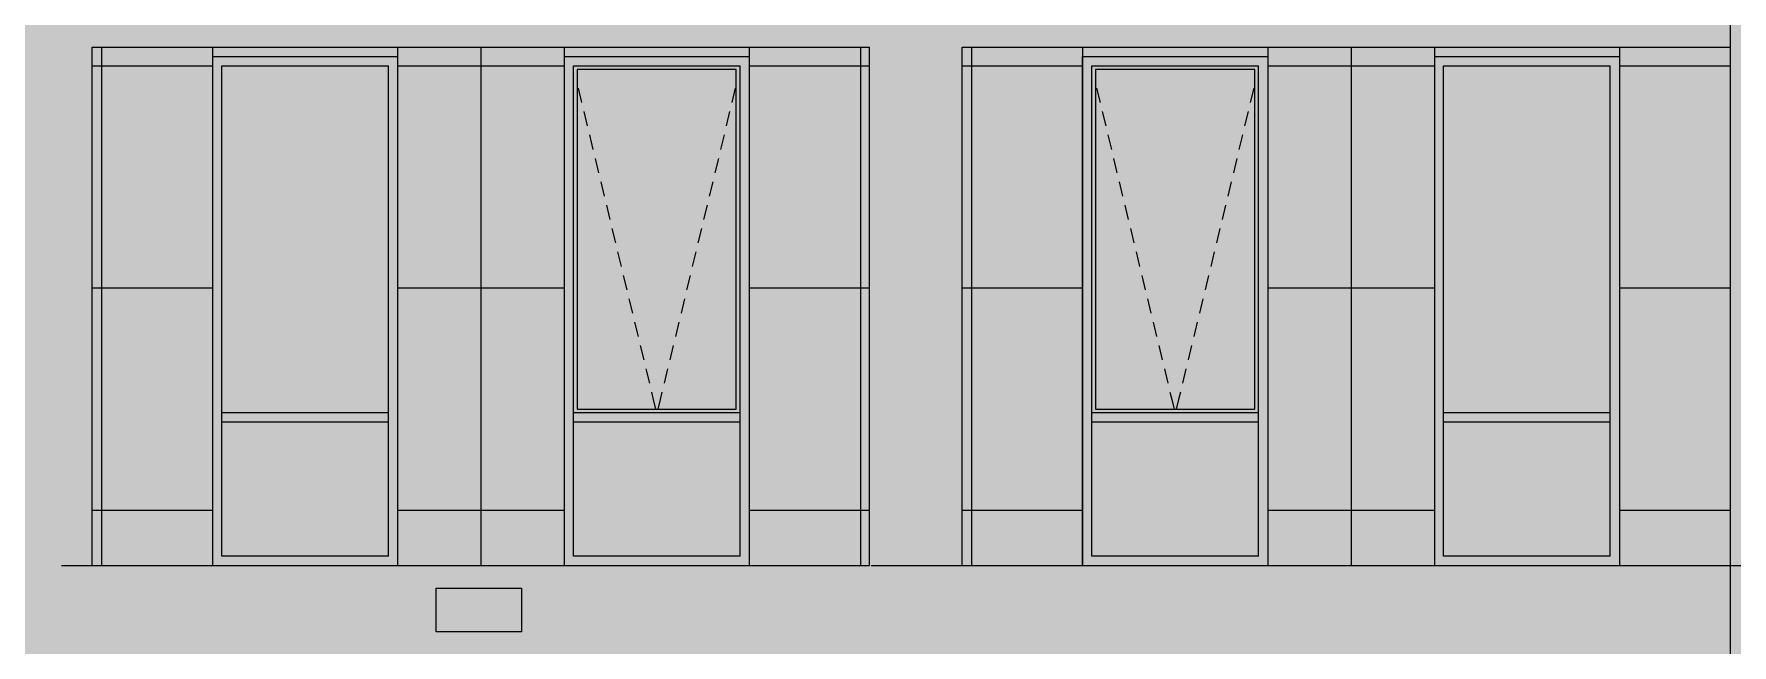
# Model space of a CAD drawing. Header units: millimetres. Extents: x 1499747 to 4230374, y -28481 to 441852.
# Drawn here: x 4059278 to 4068450, y 383499 to 386800 of the extents above; entities that cross this region are included whole.
import ezdxf

# ---------------------------------------------------------------- set-up
doc = ezdxf.new("R2010")
doc.units = ezdxf.units.MM
doc.header["$MEASUREMENT"] = 0
doc.layers.add('Чертеж и Рисунок', color=7, linetype='Continuous')

msp = doc.modelspace()

# ---------------------------------------------------------------- hatches: boundary and pattern name
at = {"layer": 'Чертеж и Рисунок', "linetype": 'Continuous', "lineweight": 0, "true_color": 0xffffff}
for points in [[(4068441.89505, 399933.01142), (4068441.89505, 373528.37108), (4068941.89582, 373528.37108), (4068941.89582, 399933.01142)], [(4059091.98077, 373528.37108), (4059591.98153, 373528.37108), (4059591.98153, 393328.40133), (4059091.98077, 393328.40133)], [(4063791.98795, 373528.37108), (4064291.98871, 373528.37108), (4064291.98871, 393328.40133), (4063791.98795, 393328.40133)], [(4059591.98153, 387228.39201), (4059591.98153, 386728.39125), (4063791.98795, 386728.39125), (4063791.98795, 387228.39201)], [(4064291.98871, 387228.39201), (4064291.98871, 386728.39125), (4068441.89505, 386728.39125), (4068441.89505, 387228.39201)], [(4063791.98795, 386728.39125), (4059591.98153, 386728.39125), (4059591.98153, 383928.38697), (4060242.28253, 383928.38697), (4060242.28253, 386678.39117), (4061242.28405, 386678.39117), (4061242.28405, 383928.38697), (4062141.78543, 383928.38697), (4062141.78543, 386678.39117), (4063141.78696, 386678.39117), (4063141.78696, 383928.38697), (4063791.98795, 383928.38697)], [(4064291.98871, 383928.38697), (4064941.98971, 383928.38697), (4064941.98971, 386678.39117), (4065941.99124, 386678.39117), (4065941.99124, 383928.38697), (4066841.89261, 383928.38697), (4066841.89261, 386678.39117), (4067841.89414, 386678.39117), (4067841.89414, 383928.38697), (4068441.89505, 383928.38697), (4068441.89505, 386728.39125), (4064291.98871, 386728.39125)], [(4059591.98153, 383928.38697), (4059591.98153, 383428.3862), (4063791.98795, 383428.3862), (4063791.98795, 383928.38697)], [(4064291.98871, 383428.3862), (4068441.89505, 383428.3862), (4068441.89505, 383928.38697), (4064291.98871, 383928.38697)], [(4061450.38437, 383569.78642), (4061912.18508, 383569.78642), (4061912.18508, 383805.58678), (4061450.38437, 383805.58678)]]:
    msp.add_hatch(color=7, dxfattribs=at).paths.add_polyline_path(points)
at = {"layer": 'Чертеж и Рисунок', "linetype": 'Continuous', "lineweight": 0, "true_color": 0x2e2e2e}
for points in [[(4060242.28253, 386328.39063), (4060292.2826, 386328.39063), (4060292.2826, 386628.39109), (4060242.28253, 386678.39117)], [(4060742.28329, 386678.39117), (4060242.28253, 386678.39117), (4060292.2826, 386628.39109), (4060742.28329, 386628.39109)], [(4060742.28329, 386678.39117), (4060742.28329, 386628.39109), (4061192.28398, 386628.39109), (4061242.28405, 386678.39117)], [(4061242.28405, 386328.39063), (4061242.28405, 386678.39117), (4061192.28398, 386628.39109), (4061192.28398, 386328.39063)], [(4062141.78543, 386678.39117), (4062141.78543, 386328.39063), (4062191.78551, 386328.39063), (4062191.78551, 386628.39109)], [(4062641.78619, 386678.39117), (4062141.78543, 386678.39117), (4062191.78551, 386628.39109), (4062641.78619, 386628.39109)], [(4062641.78619, 386678.39117), (4062641.78619, 386628.39109), (4063091.78688, 386628.39109), (4063141.78696, 386678.39117)], [(4063141.78696, 386328.39063), (4063141.78696, 386678.39117), (4063091.78688, 386628.39109), (4063091.78688, 386328.39063)], [(4064941.98971, 386328.39063), (4064991.98978, 386328.39063), (4064991.98978, 386628.39109), (4064941.98971, 386678.39117)], [(4065441.99047, 386678.39117), (4064941.98971, 386678.39117), (4064991.98978, 386628.39109), (4065441.99047, 386628.39109)], [(4065441.99047, 386678.39117), (4065441.99047, 386628.39109), (4065891.99116, 386628.39109), (4065941.99124, 386678.39117)], [(4065941.99124, 386328.39063), (4065941.99124, 386678.39117), (4065891.99116, 386628.39109), (4065891.99116, 386328.39063)], [(4066841.89261, 386328.39063), (4066891.89269, 386328.39063), (4066891.89269, 386628.39109), (4066841.89261, 386678.39117)], [(4067341.89337, 386678.39117), (4066841.89261, 386678.39117), (4066891.89269, 386628.39109), (4067341.89337, 386628.39109)], [(4067341.89337, 386678.39117), (4067341.89337, 386628.39109), (4067791.89406, 386628.39109), (4067841.89414, 386678.39117)], [(4067841.89414, 386328.39063), (4067841.89414, 386678.39117), (4067791.89406, 386628.39109), (4067791.89406, 386328.39063)], [(4060242.28253, 384928.3885), (4060292.2826, 384928.3885), (4060292.2826, 386328.39063), (4060242.28253, 386328.39063)], [(4061242.28405, 384928.3885), (4061242.28405, 386328.39063), (4061192.28398, 386328.39063), (4061192.28398, 384928.3885)], [(4062141.78543, 386328.39063), (4062141.78543, 384928.3885), (4062191.78551, 384928.3885), (4062191.78551, 386328.39063)], [(4063141.78696, 384928.3885), (4063141.78696, 386328.39063), (4063091.78688, 386328.39063), (4063091.78688, 384928.3885)], [(4064941.98971, 384928.3885), (4064991.98978, 384928.3885), (4064991.98978, 386328.39063), (4064941.98971, 386328.39063)], [(4065941.99124, 384928.3885), (4065941.99124, 386328.39063), (4065891.99116, 386328.39063), (4065891.99116, 384928.3885)], [(4066841.89261, 384928.3885), (4066891.89269, 384928.3885), (4066891.89269, 386328.39063), (4066841.89261, 386328.39063)], [(4067841.89414, 384928.3885), (4067841.89414, 386328.39063), (4067791.89406, 386328.39063), (4067791.89406, 384928.3885)], [(4060242.28253, 384728.38819), (4060292.2826, 384728.38819), (4060292.2826, 384928.3885), (4060242.28253, 384928.3885)], [(4061242.28405, 384728.38819), (4061242.28405, 384928.3885), (4061192.28398, 384928.3885), (4061192.28398, 384728.38819)], [(4062141.78543, 384928.3885), (4062141.78543, 384728.38819), (4062191.78551, 384728.38819), (4062191.78551, 384928.3885)], [(4063141.78696, 384728.38819), (4063141.78696, 384928.3885), (4063091.78688, 384928.3885), (4063091.78688, 384728.38819)], [(4064941.98971, 384728.38819), (4064991.98978, 384728.38819), (4064991.98978, 384928.3885), (4064941.98971, 384928.3885)], [(4065941.99124, 384728.38819), (4065941.99124, 384928.3885), (4065891.99116, 384928.3885), (4065891.99116, 384728.38819)], [(4066841.89261, 384728.38819), (4066891.89269, 384728.38819), (4066891.89269, 384928.3885), (4066841.89261, 384928.3885)], [(4067841.89414, 384728.38819), (4067841.89414, 384928.3885), (4067791.89406, 384928.3885), (4067791.89406, 384728.38819)], [(4060292.2826, 384703.38815), (4060742.28329, 384703.38815), (4060742.28329, 384753.38823), (4060292.2826, 384753.38823)], [(4060742.28329, 384753.38823), (4060742.28329, 384703.38815), (4061192.28398, 384703.38815), (4061192.28398, 384753.38823)], [(4062191.78551, 384703.38815), (4062641.78619, 384703.38815), (4062641.78619, 384753.38823), (4062191.78551, 384753.38823)], [(4062641.78619, 384753.38823), (4062641.78619, 384703.38815), (4063091.78688, 384703.38815), (4063091.78688, 384753.38823)], [(4064991.98978, 384753.38823), (4064991.98978, 384703.38815), (4065441.99047, 384703.38815), (4065441.99047, 384753.38823)], [(4065441.99047, 384753.38823), (4065441.99047, 384703.38815), (4065891.99116, 384703.38815), (4065891.99116, 384753.38823)], [(4066891.89269, 384703.38815), (4067341.89337, 384703.38815), (4067341.89337, 384753.38823), (4066891.89269, 384753.38823)], [(4067341.89337, 384753.38823), (4067341.89337, 384703.38815), (4067791.89406, 384703.38815), (4067791.89406, 384753.38823)], [(4060242.28253, 384728.38819), (4060242.28253, 383928.38697), (4060292.2826, 383978.38704), (4060292.2826, 384728.38819)], [(4061242.28405, 384728.38819), (4061192.28398, 384728.38819), (4061192.28398, 383978.38704), (4061242.28405, 383928.38697)], [(4062141.78543, 384728.38819), (4062141.78543, 383928.38697), (4062191.78551, 383978.38704), (4062191.78551, 384728.38819)], [(4063141.78696, 384728.38819), (4063091.78688, 384728.38819), (4063091.78688, 383978.38704), (4063141.78696, 383928.38697)], [(4064941.98971, 384728.38819), (4064941.98971, 383928.38697), (4064991.98978, 383978.38704), (4064991.98978, 384728.38819)], [(4065941.99124, 384728.38819), (4065891.99116, 384728.38819), (4065891.99116, 383978.38704), (4065941.99124, 383928.38697)], [(4066841.89261, 384728.38819), (4066841.89261, 383928.38697), (4066891.89269, 383978.38704), (4066891.89269, 384728.38819)], [(4067841.89414, 384728.38819), (4067791.89406, 384728.38819), (4067791.89406, 383978.38704), (4067841.89414, 383928.38697)], [(4060742.28329, 383928.38697), (4060742.28329, 383978.38704), (4060292.2826, 383978.38704), (4060242.28253, 383928.38697)], [(4060742.28329, 383928.38697), (4061242.28405, 383928.38697), (4061192.28398, 383978.38704), (4060742.28329, 383978.38704)], [(4062141.78543, 383928.38697), (4062641.78619, 383928.38697), (4062641.78619, 383978.38704), (4062191.78551, 383978.38704)], [(4062641.78619, 383928.38697), (4063141.78696, 383928.38697), (4063091.78688, 383978.38704), (4062641.78619, 383978.38704)], [(4064991.98978, 383978.38704), (4064941.98971, 383928.38697), (4065441.99047, 383928.38697), (4065441.99047, 383978.38704)], [(4065441.99047, 383928.38697), (4065941.99124, 383928.38697), (4065891.99116, 383978.38704), (4065441.99047, 383978.38704)], [(4067341.89337, 383928.38697), (4067341.89337, 383978.38704), (4066891.89269, 383978.38704), (4066841.89261, 383928.38697)], [(4067341.89337, 383928.38697), (4067841.89414, 383928.38697), (4067791.89406, 383978.38704), (4067341.89337, 383978.38704)]]:
    msp.add_hatch(color=250, dxfattribs=at).paths.add_polyline_path(points)
at = {"layer": 'Чертеж и Рисунок', "linetype": 'Continuous', "lineweight": 0, "true_color": 0x84adf9}
for points in [[(4060292.2826, 384753.38823), (4061192.28398, 384753.38823), (4061192.28398, 386328.39063), (4061192.28398, 386628.39109), (4060292.2826, 386628.39109)], [(4062211.78554, 384773.38826), (4063071.78685, 384773.38826), (4063071.78685, 386608.39106), (4062211.78554, 386608.39106)], [(4065011.98981, 386608.39106), (4065011.98981, 384773.38826), (4065871.99113, 384773.38826), (4065871.99113, 386608.39106)], [(4066891.89269, 384753.38823), (4067791.89406, 384753.38823), (4067791.89406, 384928.3885), (4067791.89406, 386628.39109), (4066891.89269, 386628.39109)], [(4060292.2826, 384703.38815), (4060292.2826, 383978.38704), (4061192.28398, 383978.38704), (4061192.28398, 384703.38815)], [(4062191.78551, 384703.38815), (4062191.78551, 383978.38704), (4063091.78688, 383978.38704), (4063091.78688, 384703.38815)], [(4064991.98978, 384703.38815), (4064991.98978, 383978.38704), (4065891.99116, 383978.38704), (4065891.99116, 384703.38815)], [(4066891.89269, 384703.38815), (4066891.89269, 383978.38704), (4067791.89406, 383978.38704), (4067791.89406, 384703.38815)]]:
    msp.add_hatch(color=161, dxfattribs=at).paths.add_polyline_path(points)
at = {"layer": 'Чертеж и Рисунок', "linetype": 'Continuous', "lineweight": 0, "true_color": 0xf7fdff}
for points in [[(4062191.78551, 384753.38823), (4062211.78554, 384773.38826), (4062211.78554, 386608.39106), (4062191.78551, 386628.39109)], [(4063091.78688, 386628.39109), (4062191.78551, 386628.39109), (4062211.78554, 386608.39106), (4063071.78685, 386608.39106)], [(4063091.78688, 384753.38823), (4063091.78688, 386628.39109), (4063071.78685, 386608.39106), (4063071.78685, 384773.38826)], [(4064991.98978, 386628.39109), (4064991.98978, 384753.38823), (4065011.98981, 384773.38826), (4065011.98981, 386608.39106)], [(4065891.99116, 386628.39109), (4064991.98978, 386628.39109), (4065011.98981, 386608.39106), (4065871.99113, 386608.39106)], [(4065891.99116, 384753.38823), (4065891.99116, 386628.39109), (4065871.99113, 386608.39106), (4065871.99113, 384773.38826)], [(4063091.78688, 384753.38823), (4063071.78685, 384773.38826), (4062211.78554, 384773.38826), (4062191.78551, 384753.38823)], [(4064991.98978, 384753.38823), (4065891.99116, 384753.38823), (4065871.99113, 384773.38826), (4065011.98981, 384773.38826)]]:
    msp.add_hatch(color=7, dxfattribs=at).paths.add_polyline_path(points)

# ---------------------------------------------------------------- linework, layer by layer
at = {"layer": 'Чертеж и Рисунок', "color": 7, "linetype": 'Continuous', "lineweight": 5}
for points in [[(4068441.89505, 373528.37108), (4068441.89505, 393328.40133)], [(4059591.98153, 383928.38697), (4059591.98153, 386728.39125)], [(4059591.98153, 386728.39125), (4063791.98795, 386728.39125)], [(4060242.28253, 386678.39117), (4061242.28405, 386678.39117)], [(4062141.78543, 386678.39117), (4063141.78696, 386678.39117)], [(4063141.78696, 386678.39117), (4063141.78696, 383928.38697)], [(4063791.98795, 383928.38697), (4063791.98795, 386728.39125)], [(4064291.98871, 383928.38697), (4064291.98871, 386728.39125)], [(4064291.98871, 386728.39125), (4068441.89505, 386728.39125)], [(4064941.98971, 383928.38697), (4064941.98971, 386678.39117)], [(4064941.98971, 386678.39117), (4065941.99124, 386678.39117)], [(4066841.89261, 386678.39117), (4067841.89414, 386678.39117)], [(4067841.89414, 386678.39117), (4067841.89414, 383928.38697)], [(4060292.2826, 386328.39063), (4060292.2826, 386628.39109)], [(4060292.2826, 386628.39109), (4060742.28329, 386628.39109)], [(4060742.28329, 386628.39109), (4061192.28398, 386628.39109)], [(4061192.28398, 386328.39063), (4061192.28398, 386628.39109)], [(4062191.78551, 386328.39063), (4062191.78551, 386628.39109)], [(4062191.78551, 386628.39109), (4062641.78619, 386628.39109)], [(4062211.78554, 386608.39106), (4062211.78554, 384773.38826)], [(4063071.78685, 386608.39106), (4062211.78554, 386608.39106)], [(4062641.78619, 386628.39109), (4063091.78688, 386628.39109)], [(4063071.78685, 384773.38826), (4063071.78685, 386608.39106)], [(4063091.78688, 386328.39063), (4063091.78688, 386628.39109)], [(4064991.98978, 386328.39063), (4064991.98978, 386628.39109)], [(4064991.98978, 386628.39109), (4065441.99047, 386628.39109)], [(4065011.98981, 386608.39106), (4065011.98981, 384773.38826)], [(4065871.99113, 386608.39106), (4065011.98981, 386608.39106)], [(4065441.99047, 386628.39109), (4065891.99116, 386628.39109)], [(4065871.99113, 384773.38826), (4065871.99113, 386608.39106)], [(4065891.99116, 386328.39063), (4065891.99116, 386628.39109)], [(4066891.89269, 386328.39063), (4066891.89269, 386628.39109)], [(4066891.89269, 386628.39109), (4067341.89337, 386628.39109)], [(4067341.89337, 386628.39109), (4067791.89406, 386628.39109)], [(4067791.89406, 386328.39063), (4067791.89406, 386628.39109)], [(4060292.2826, 384928.3885), (4060292.2826, 386328.39063)], [(4061192.28398, 384928.3885), (4061192.28398, 386328.39063)], [(4062191.78551, 384928.3885), (4062191.78551, 386328.39063)], [(4063091.78688, 384928.3885), (4063091.78688, 386328.39063)], [(4064991.98978, 384928.3885), (4064991.98978, 386328.39063)], [(4065891.99116, 384928.3885), (4065891.99116, 386328.39063)], [(4066891.89269, 384928.3885), (4066891.89269, 386328.39063)], [(4067791.89406, 384928.3885), (4067791.89406, 386328.39063)], [(4060292.2826, 384753.38823), (4060292.2826, 384928.3885)], [(4061192.28398, 384753.38823), (4061192.28398, 384928.3885)], [(4062191.78551, 384753.38823), (4062191.78551, 384928.3885)], [(4063091.78688, 384753.38823), (4063091.78688, 384928.3885)], [(4064991.98978, 384753.38823), (4064991.98978, 384928.3885)], [(4065891.99116, 384753.38823), (4065891.99116, 384928.3885)], [(4066891.89269, 384753.38823), (4066891.89269, 384928.3885)], [(4067791.89406, 384753.38823), (4067791.89406, 384928.3885)], [(4060292.2826, 384728.38819), (4060292.2826, 384753.38823)], [(4060742.28329, 384753.38823), (4060292.2826, 384753.38823)], [(4061192.28398, 384753.38823), (4060742.28329, 384753.38823)], [(4061192.28398, 384728.38819), (4061192.28398, 384753.38823)], [(4062191.78551, 384728.38819), (4062191.78551, 384753.38823)], [(4062641.78619, 384753.38823), (4062191.78551, 384753.38823)], [(4062211.78554, 384773.38826), (4063071.78685, 384773.38826)], [(4063091.78688, 384753.38823), (4062641.78619, 384753.38823)], [(4063091.78688, 384728.38819), (4063091.78688, 384753.38823)], [(4064991.98978, 384728.38819), (4064991.98978, 384753.38823)], [(4065441.99047, 384753.38823), (4064991.98978, 384753.38823)], [(4065011.98981, 384773.38826), (4065871.99113, 384773.38826)], [(4065891.99116, 384753.38823), (4065441.99047, 384753.38823)], [(4065891.99116, 384728.38819), (4065891.99116, 384753.38823)], [(4066891.89269, 384728.38819), (4066891.89269, 384753.38823)], [(4067341.89337, 384753.38823), (4066891.89269, 384753.38823)], [(4067791.89406, 384753.38823), (4067341.89337, 384753.38823)], [(4067791.89406, 384728.38819), (4067791.89406, 384753.38823)], [(4060292.2826, 384703.38815), (4060292.2826, 384728.38819)], [(4060292.2826, 383978.38704), (4060292.2826, 384703.38815)], [(4060742.28329, 384703.38815), (4060292.2826, 384703.38815)], [(4061192.28398, 384703.38815), (4060742.28329, 384703.38815)], [(4061192.28398, 384703.38815), (4061192.28398, 384728.38819)], [(4061192.28398, 383978.38704), (4061192.28398, 384703.38815)], [(4062191.78551, 384703.38815), (4062191.78551, 384728.38819)], [(4062191.78551, 383978.38704), (4062191.78551, 384703.38815)], [(4062641.78619, 384703.38815), (4062191.78551, 384703.38815)], [(4063091.78688, 384703.38815), (4062641.78619, 384703.38815)], [(4063091.78688, 384703.38815), (4063091.78688, 384728.38819)], [(4063091.78688, 383978.38704), (4063091.78688, 384703.38815)], [(4064991.98978, 384703.38815), (4064991.98978, 384728.38819)], [(4064991.98978, 383978.38704), (4064991.98978, 384703.38815)], [(4065441.99047, 384703.38815), (4064991.98978, 384703.38815)], [(4065891.99116, 384703.38815), (4065441.99047, 384703.38815)], [(4065891.99116, 384703.38815), (4065891.99116, 384728.38819)], [(4065891.99116, 383978.38704), (4065891.99116, 384703.38815)], [(4066891.89269, 384703.38815), (4066891.89269, 384728.38819)], [(4066891.89269, 383978.38704), (4066891.89269, 384703.38815)], [(4067341.89337, 384703.38815), (4066891.89269, 384703.38815)], [(4067791.89406, 384703.38815), (4067341.89337, 384703.38815)], [(4067791.89406, 384703.38815), (4067791.89406, 384728.38819)], [(4067791.89406, 383978.38704), (4067791.89406, 384703.38815)], [(4059591.98153, 383928.38697), (4063791.98795, 383928.38697)], [(4060742.28329, 383978.38704), (4060292.2826, 383978.38704)], [(4061192.28398, 383978.38704), (4060742.28329, 383978.38704)], [(4062641.78619, 383978.38704), (4062191.78551, 383978.38704)], [(4063091.78688, 383978.38704), (4062641.78619, 383978.38704)], [(4064291.98871, 383928.38697), (4068441.89505, 383928.38697)], [(4065441.99047, 383978.38704), (4064991.98978, 383978.38704)], [(4065891.99116, 383978.38704), (4065441.99047, 383978.38704)], [(4067341.89337, 383978.38704), (4066891.89269, 383978.38704)], [(4067791.89406, 383978.38704), (4067341.89337, 383978.38704)], [(4061450.38437, 383569.78642), (4061450.38437, 383805.58678)], [(4061450.38437, 383805.58678), (4061912.18508, 383805.58678)], [(4061912.18508, 383805.58678), (4061912.18508, 383569.78642)], [(4061912.18508, 383569.78642), (4061450.38437, 383569.78642)]]:
    msp.add_lwpolyline(points, dxfattribs=at)
at = {"layer": 'Чертеж и Рисунок', "color": 253, "linetype": 'Continuous', "lineweight": 5, "true_color": 0xaaaaaa}
for points in [[(4059642.28161, 386728.39125), (4059642.28161, 383928.38697)], [(4060242.28253, 386728.39125), (4060242.28253, 383928.38697)], [(4061242.28405, 386728.39125), (4061242.28405, 383928.38697)], [(4061692.08474, 386728.39125), (4061692.08474, 383928.38697)], [(4062141.78543, 386728.39125), (4062141.78543, 383928.38697)], [(4063141.98696, 386728.39125), (4063141.98696, 383928.38697)], [(4063741.78787, 386728.39125), (4063741.78787, 383928.38697)], [(4064341.78879, 386728.39125), (4064341.78879, 383928.38697)], [(4064941.98971, 386728.39125), (4064941.98971, 383928.38697)], [(4065941.99124, 386728.39125), (4065941.99124, 383928.38697)], [(4066391.99192, 386728.39125), (4066391.99192, 383928.38697)], [(4066841.89261, 386728.39125), (4066841.89261, 383928.38697)], [(4067841.99414, 386728.39125), (4067841.99414, 383928.38697)], [(4059591.98153, 386627.99109), (4060241.98253, 386627.99109)], [(4061241.58405, 386627.99109), (4061242.28405, 386627.99109)], [(4061242.28405, 386627.99109), (4062141.58543, 386627.99109)], [(4063141.98696, 386627.99109), (4063791.98795, 386627.99109)], [(4064291.98871, 386627.99109), (4064941.98971, 386627.99109)], [(4065941.99124, 386627.99109), (4066841.89261, 386627.99109)], [(4066841.89261, 386627.99109), (4066841.99261, 386627.99109)], [(4067841.99414, 386627.99109), (4068441.89505, 386627.99109)], [(4059591.98153, 385427.98926), (4060241.98253, 385427.98926)], [(4061241.58405, 385427.98926), (4061242.28405, 385427.98926)], [(4061242.28405, 385427.98926), (4062141.58543, 385427.98926)], [(4063141.98696, 385427.98926), (4063791.98795, 385427.98926)], [(4064291.98871, 385427.98926), (4064941.98971, 385427.98926)], [(4065941.99124, 385427.98926), (4066841.89261, 385427.98926)], [(4066841.89261, 385427.98926), (4066841.99261, 385427.98926)], [(4067841.99414, 385427.98926), (4068441.89505, 385427.98926)], [(4059591.98153, 384227.98743), (4060241.98253, 384227.98743)], [(4061241.58405, 384227.98743), (4061242.28405, 384227.98743)], [(4061242.28405, 384227.98743), (4062141.58543, 384227.98743)], [(4063141.98696, 384227.98743), (4063791.98795, 384227.98743)], [(4064291.98871, 384227.98743), (4064941.98971, 384227.98743)], [(4065941.99124, 384227.98743), (4066841.89261, 384227.98743)], [(4066841.89261, 384227.98743), (4066841.99261, 384227.98743)], [(4067841.99414, 384227.98743), (4068441.89505, 384227.98743)]]:
    msp.add_lwpolyline(points, dxfattribs=at)
at = {"layer": 'Чертеж и Рисунок', "color": 23, "linetype": 'Continuous', "lineweight": 5, "true_color": 0xbf8080}
for points in [[(4062217.28554, 386507.09091), (4062236.08557, 386429.29079)], [(4063066.28684, 386507.09091), (4063047.48681, 386429.29079)], [(4065017.48982, 386507.09091), (4065036.28985, 386429.29079)], [(4065866.49112, 386507.09091), (4065847.79109, 386429.29079)], [(4062247.78559, 386380.69071), (4062266.58562, 386302.8906)], [(4063035.7868, 386380.69071), (4063016.98677, 386302.8906)], [(4065047.98987, 386380.69071), (4065066.7899, 386302.8906)], [(4065835.99107, 386380.69071), (4065817.29104, 386302.8906)], [(4062278.28564, 386254.29052), (4062297.08567, 386176.5904)], [(4063005.28675, 386254.29052), (4062986.48672, 386176.5904)], [(4065078.48992, 386254.29052), (4065097.28994, 386176.5904)], [(4065805.49103, 386254.29052), (4065786.791, 386176.5904)], [(4062308.78568, 386127.99033), (4062327.58571, 386050.19021)], [(4062974.7867, 386127.99033), (4062955.98667, 386050.19021)], [(4065109.08996, 386127.99033), (4065127.78999, 386050.19021)], [(4065774.99098, 386127.99033), (4065756.29095, 386050.19021)], [(4062339.28573, 386001.59014), (4062358.08576, 385923.79002)], [(4062944.28666, 386001.59014), (4062925.48663, 385923.79002)], [(4065139.59001, 386001.59014), (4065158.29004, 385923.79002)], [(4065744.49093, 386001.59014), (4065725.7909, 385923.79002)], [(4062369.78578, 385875.18994), (4062388.58581, 385797.48982)], [(4062913.78661, 385875.18994), (4062894.98658, 385797.48982)], [(4065170.09006, 385875.18994), (4065188.79008, 385797.48982)], [(4065713.99089, 385875.18994), (4065695.19086, 385797.48982)], [(4062400.28582, 385748.78975), (4062419.08585, 385671.08963)], [(4062883.28656, 385748.78975), (4062864.48653, 385671.08963)], [(4065200.5901, 385748.78975), (4065219.29013, 385671.08963)], [(4065683.49084, 385748.78975), (4065664.69081, 385671.08963)], [(4062430.78587, 385622.48956), (4062449.5859, 385544.68944)], [(4062852.78652, 385622.48956), (4062833.98649, 385544.68944)], [(4065231.09015, 385622.48956), (4065249.79018, 385544.68944)], [(4065652.99079, 385622.48956), (4065634.19076, 385544.68944)], [(4062461.28592, 385496.08936), (4062480.08595, 385418.28924)], [(4062822.28647, 385496.08936), (4062803.48644, 385418.28924)], [(4065261.5902, 385496.08936), (4065280.29022, 385418.28924)], [(4065622.49075, 385496.08936), (4065603.69072, 385418.28924)], [(4062491.78596, 385369.68917), (4062510.58599, 385291.98905)], [(4062791.78642, 385369.68917), (4062772.98639, 385291.98905)], [(4065292.09024, 385369.68917), (4065310.79027, 385291.98905)], [(4065591.9907, 385369.68917), (4065573.19067, 385291.98905)], [(4062522.28601, 385243.38898), (4062541.08604, 385165.58886)], [(4062761.28638, 385243.38898), (4062742.48635, 385165.58886)], [(4065322.59029, 385243.38898), (4065341.29032, 385165.58886)], [(4065561.49065, 385243.38898), (4065542.69063, 385165.58886)], [(4062552.78606, 385116.98878), (4062571.58609, 385039.18866)], [(4062730.68633, 385116.98878), (4062711.9863, 385039.18866)], [(4065353.09034, 385116.98878), (4065371.79036, 385039.18866)], [(4065530.99061, 385116.98878), (4065512.19058, 385039.18866)], [(4062583.2861, 384990.58859), (4062602.08613, 384912.88847)], [(4062700.18628, 384990.58859), (4062681.48625, 384912.88847)], [(4065383.59038, 384990.58859), (4065402.39041, 384912.88847)], [(4065500.49056, 384990.58859), (4065481.69053, 384912.88847)], [(4062613.78615, 384864.2884), (4062622.98616, 384826.18834)], [(4062669.68624, 384864.2884), (4062660.58622, 384826.18834)], [(4065414.09043, 384864.2884), (4065423.29044, 384826.18834)], [(4065469.99051, 384864.2884), (4065460.7905, 384826.18834)], [(4062622.98616, 384826.18834), (4062635.78618, 384773.38826)], [(4062660.58622, 384826.18834), (4062647.7862, 384773.38826)], [(4065423.29044, 384826.18834), (4065435.99046, 384773.38826)], [(4065460.7905, 384826.18834), (4065448.09048, 384773.38826)]]:
    msp.add_lwpolyline(points, dxfattribs=at)
at = {"layer": 'Чертеж и Рисунок', "color": 1, "linetype": 'Continuous', "lineweight": 0}
for points in [[(4059426.08128, 383928.38697), (4059955.28209, 383928.38697)], [(4060166.88241, 383928.38697), (4060307.98263, 383928.38697)], [(4060519.68295, 383928.38697), (4061048.88376, 383928.38697)], [(4061260.48408, 383928.38697), (4061401.6843, 383928.38697)], [(4061613.28462, 383928.38697), (4062142.48543, 383928.38697)], [(4062354.18575, 383928.38697), (4062495.28597, 383928.38697)], [(4062706.88629, 383928.38697), (4063236.0871, 383928.38697)], [(4063447.78742, 383928.38697), (4063588.88764, 383928.38697)], [(4063800.48796, 383928.38697), (4064329.68877, 383928.38697)], [(4064541.3891, 383928.38697), (4064682.48931, 383928.38697)], [(4064894.18963, 383928.38697), (4065423.29044, 383928.38697)], [(4065634.99077, 383928.38697), (4065776.09098, 383928.38697)], [(4065987.79131, 383928.38697), (4066516.89211, 383928.38697)], [(4066728.59244, 383928.38697), (4066869.69265, 383928.38697)], [(4067081.39298, 383928.38697), (4067610.49378, 383928.38697)], [(4067822.19411, 383928.38697), (4067963.29432, 383928.38697)], [(4068174.99465, 383928.38697), (4068704.19546, 383928.38697)]]:
    msp.add_lwpolyline(points, dxfattribs=at)

doc.saveas('drawing.dxf')
